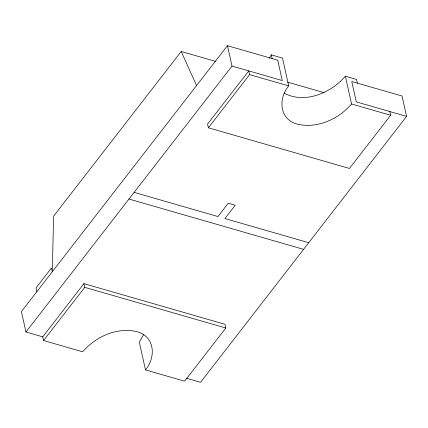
<?xml version="1.0" encoding="UTF-8"?>
<svg xmlns="http://www.w3.org/2000/svg" width="428" height="428" viewBox="0 0 428 428"><rect width="100%" height="100%" fill="white"/><g stroke="black" fill="none" stroke-linecap="round" stroke-linejoin="round"><path stroke-width="0.64" d="M269.314 58.133L271.32 54.859L282.491 58.08L288.707 85.884C278.05 98.638 279.238 119.54 297.465 124.19C317.458 128.774 338.559 119.15 351.559 103.993L345.348 76.195L356.519 79.415L357.348 83.123M143.637 334.723L139.293 342.116L145.509 369.92L184.618 381.188L225.829 328.003L225 324.296L83.931 283.646L42.72 336.831L43.549 340.533L82.652 351.805C95.658 336.649 116.758 327.029 136.746 331.609C154.979 336.264 156.161 357.166 145.509 369.92M215.819 61.45L181.204 51.478L53.596 216.167L52.307 271.721L51.478 268.014L36.027 287.958L36.856 291.666M227.45 45.689L232.008 66.073L282.293 80.566L277.735 60.177L227.45 45.689L21.4 311.611L25.958 332L42.72 336.831M25.958 332L232.008 66.073M43.549 340.533L84.755 287.349L83.931 283.646M208.388 127.795L249.599 74.611L248.77 70.904L207.559 124.088L208.388 127.795L349.457 168.45L390.668 115.266L389.838 111.558M406.6 116.389L356.315 101.896L351.763 81.513L402.042 96L406.6 116.389L200.55 382.311L186.271 378.197M345.348 76.195C330.978 92.935 304.854 104.277 283.999 93.085M287.605 82.139L324.135 92.667M249.599 74.611L288.707 85.884M351.559 103.993L390.668 115.266M134.135 192.386L217.938 216.541L228.242 203.241L235.223 205.258L224.919 218.553L308.727 242.703M128.983 199.036L303.575 249.353M84.755 287.349L225.829 328.003M181.204 51.478L196.543 85.573M271.32 54.859L272.149 58.566"/></g></svg>
